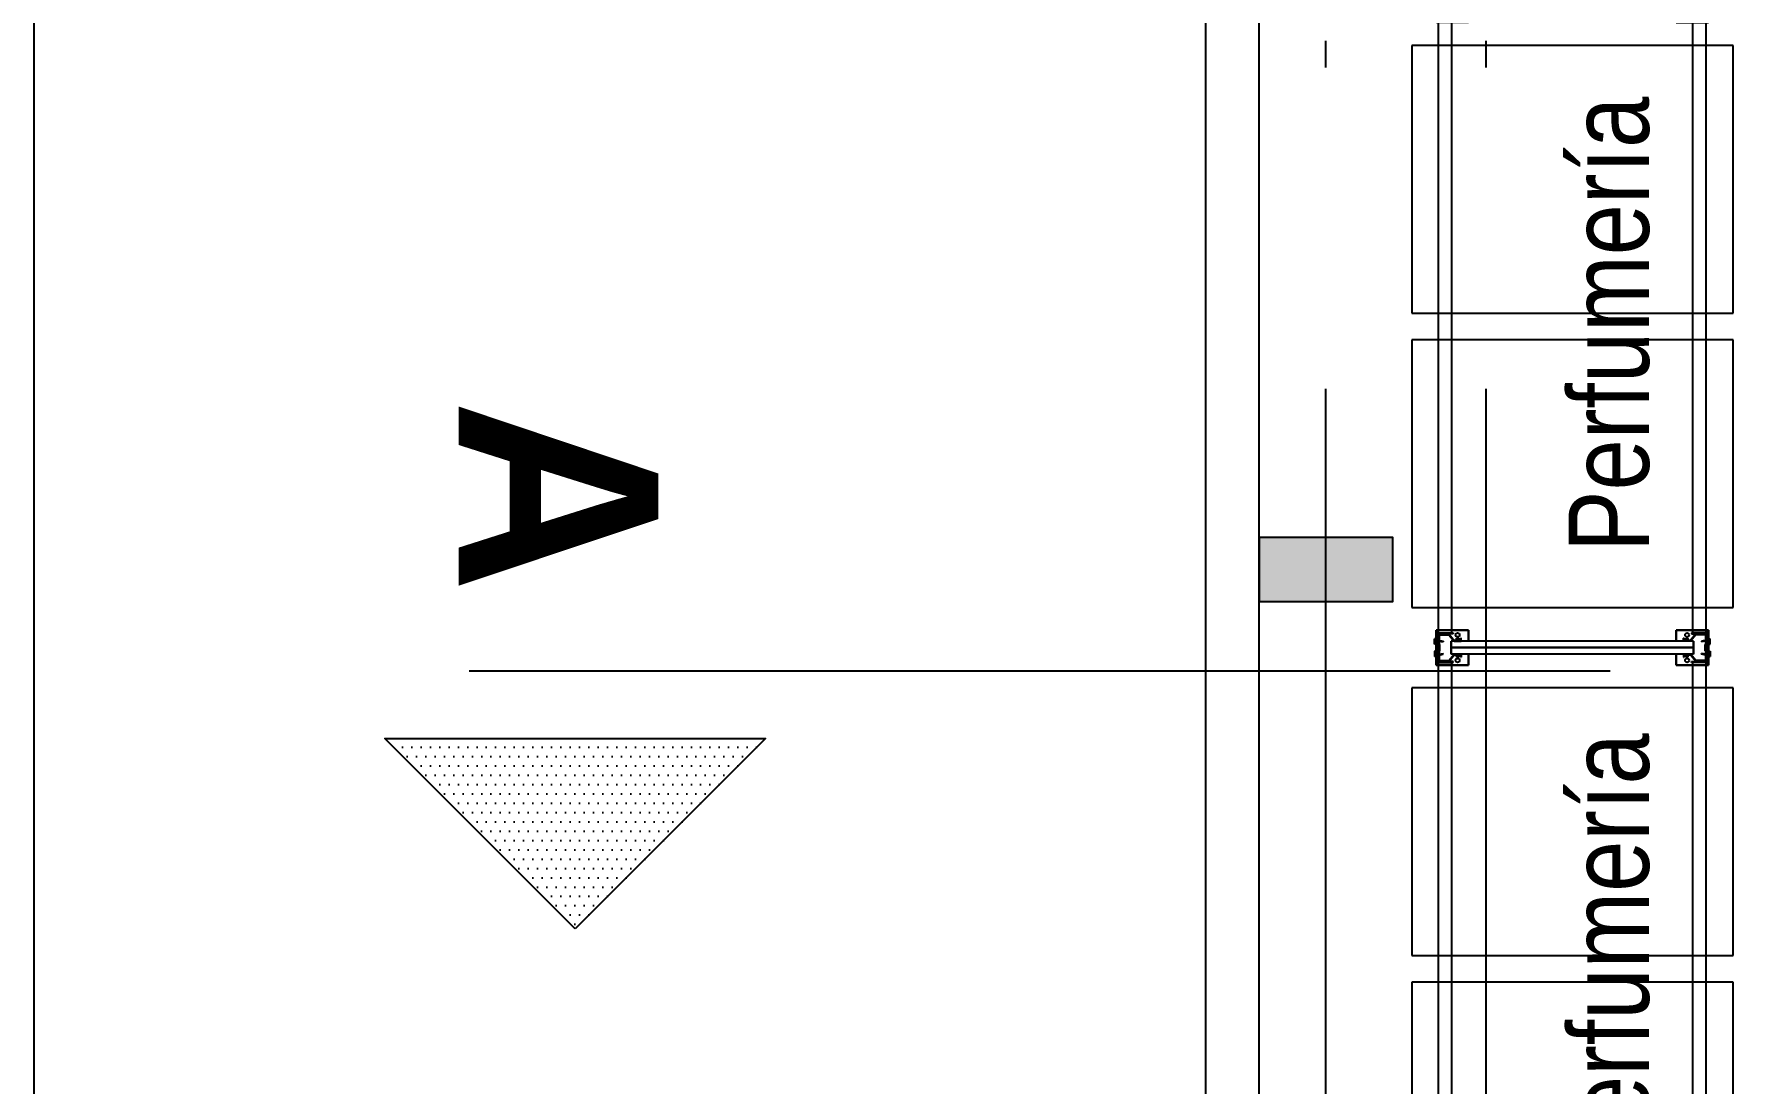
# Model space of a CAD drawing. Header units: metres. Extents: x 0 to 8715937, y -236336 to 216.
# Drawn here: x 105.22 to 111.57, y 80.29 to 84.21 of the extents above; entities that cross this region are included whole.
import ezdxf

# ---------------------------------------------------------------- set-up
doc = ezdxf.new("R2010")
doc.units = ezdxf.units.M
doc.header["$MEASUREMENT"] = 0
doc.header["$PDMODE"] = 3
doc.linetypes.add('ACAD_ISO10W100', pattern=[18, 12, -3, 0, -3])
for name, color, linetype in [('0-BLOCK-ARQUITECTURA', 7, 'Continuous'), ('0-BLOCK-EQUIPAMIENTO', 7, 'Continuous'), ('0-BLOCK-ESTRUCTURA', 7, 'Continuous'), ('1', 7, 'Continuous'), ('AAA BAST', 5, 'Continuous'), ('AAA COTAS', 7, 'Continuous'), ('AAA LARG', 1, 'Continuous'), ('AAA PALLETS', 7, 'Continuous'), ('AUX', 251, 'Continuous'), ('COLUMNAS', 210, 'Continuous'), ('COLUMNAS HATCH', 251, 'Continuous'), ('COTA', 7, 'Continuous'), ('COTAS INTERIORES', 2, 'Continuous'), ('EJES', 251, 'ACAD_ISO10W100'), ('MURO', 4, 'Continuous'), ('Techo', 253, 'Continuous'), ('TEXTO', 7, 'Continuous')]:
    doc.layers.add(name, color=color, linetype=linetype)
doc.styles.add('AR', font='arial.ttf')
doc.dimstyles.new('DIARCO-01', dxfattribs={"dimtxt": 0.45, "dimasz": 0.3, "dimexe": 0.1, "dimexo": 0.18, "dimgap": 0.12, "dimtad": 1, "dimzin": 0, "dimdsep": 46, "dimtxsty": 'AR', "dimblk": 'OBLIQUE', "dimcen": 0.09, "dimclrd": 52, "dimclre": 251, "dimclrt": 256, "dimadec": 0, "dimazin": 0, "dimtfac": 1, "dimtofl": 0, "dimtmove": 1, "dimatfit": 3, "dimldrblk": 'OBLIQUE', "dimfxl": 0.18, "dimtolj": 1, "dimtzin": 0, "dimarcsym": 1})

# ---------------------------------------------------------------- blocks, each defined once
blk = doc.blocks.new('_Oblique')
at = {"layer": '1', "color": 0, "lineweight": -2}
blk.add_line((-0.5, -0.5), (0.5, 0.5), dxfattribs=at)
blk = doc.blocks.new('*D223')
at = {"layer": 'COTAS INTERIORES', "color": 251, "lineweight": -2, "ltscale": 0.1, "transparency": 16777216}
for p, q in [((22.9001, 107.1293), (17.4048, 107.1293)), ((22.9001, 47.8293), (17.4048, 47.8293))]:
    blk.add_line(p, q, dxfattribs=at)
at = {"layer": 'COTAS INTERIORES', "color": 52, "lineweight": -2, "ltscale": 0.1, "transparency": 16777216}
blk.add_line((17.5048, 107.1293), (17.5048, 47.8293), dxfattribs=at)
at = {"layer": 'Defpoints', "color": 0, "ltscale": 0.1, "transparency": 16777216}
for p in [(23.0801, 107.1293), (17.5048, 47.8293), (23.0801, 47.8293)]:
    blk.add_point(p, dxfattribs=at)
at = {"layer": 'COTAS INTERIORES', "color": 52, "lineweight": -2, "ltscale": 0.1, "transparency": 16777216, "xscale": 0.3, "yscale": 0.3, "zscale": 0.3}
for p, rotation in [((17.5048, 107.1293), 90), ((17.5048, 47.8293), 270)]:
    blk.add_blockref('_Oblique', p, dxfattribs=dict(at, rotation=rotation))
at = {"layer": 'COTAS INTERIORES', "ltscale": 0.1, "transparency": 16777216, "insert": (17.1549, 77.4793), "char_height": 0.45, "attachment_point": 5, "rotation": 90, "style": 'AR'}
blk.add_mtext('\\A1;59.30', dxfattribs=at)
blk = doc.blocks.new('CCorte')
at = {"layer": 'AUX', "ltscale": 0.21}
h = blk.add_hatch(dxfattribs=at)
h.set_pattern_fill('DOTS', color=256, scale=0.037, style=0)
h.set_pattern_definition([(0, (-1.2, 0), (0.0293687, 0.0587375), [0, -0.0587375])])
h.paths.add_polyline_path([(1.2, 0), (0, 1.2), (-1.2, 0)])
at = {"layer": 'COTA', "ltscale": 0.49}
blk.add_lwpolyline([(0, 1.2), (-1.2, 0), (1.2, 0)], close=True, dxfattribs=at)
blk = doc.blocks.new('COLUMNA 0.24 x 0.50')
at = {"layer": 'COLUMNAS HATCH', "ltscale": 0.1}
blk.add_hatch(color=256, dxfattribs=at).paths.add_polyline_path([(0.5, 0), (0.5, -0.24), (0, -0.24), (0, 0)])
at = {"layer": 'COLUMNAS', "ltscale": 0.1}
blk.add_lwpolyline([(0.5, 0), (0.5, -0.24), (0, -0.24), (0, 0)], close=True, dxfattribs=at)
blk = doc.blocks.new('DPM-ESTRUCTURA')
at = {"layer": 'EJES', "ltscale": 0.4}
for p, q in [((22.33, 41.5801), (22.33, 112.3301)), ((22.9278, 41.5801), (22.9278, 112.3301))]:
    blk.add_line(p, q, dxfattribs=at)
at = {"layer": 'COLUMNAS', "xscale": -1}
blk.add_blockref('COLUMNA 0.24 x 0.50', (22.58, 82.3251), dxfattribs=at)
blk = doc.blocks.new('1A MODULO SIMPLE')
at = {"layer": 'AAA BAST'}
for points in [[(-2.1307, 1.015), (-2.1307, 1.017), (-2.1407, 1.017), (-2.1407, 1.04), (-2.1167, 1.06), (-2.1167, 1.1), (-2.1567, 1.1), (-2.1567, 1.098), (-2.1767, 1.098), (-2.1767, 1.1), (-2.2167, 1.1), (-2.2167, 1.06), (-2.1927, 1.04), (-2.1927, 1.017), (-2.2027, 1.017), (-2.2027, 1.015), (-2.1907, 1.015), (-2.1907, 1.0409), (-2.2147, 1.0609), (-2.2147, 1.098), (-2.1787, 1.098), (-2.1787, 1.096), (-2.1547, 1.096), (-2.1547, 1.098), (-2.1187, 1.098), (-2.1187, 1.0609), (-2.1427, 1.0409), (-2.1427, 1.015)], [(0.1973, 1.015), (0.1973, 1.017), (0.2073, 1.017), (0.2073, 1.04), (0.1833, 1.06), (0.1833, 1.1), (0.2233, 1.1), (0.2233, 1.098), (0.2433, 1.098), (0.2433, 1.1), (0.2833, 1.1), (0.2833, 1.06), (0.2593, 1.04), (0.2593, 1.017), (0.2693, 1.017), (0.2693, 1.015), (0.2573, 1.015), (0.2573, 1.0409), (0.2813, 1.0609), (0.2813, 1.098), (0.2453, 1.098), (0.2453, 1.096), (0.2213, 1.096), (0.2213, 1.098), (0.1853, 1.098), (0.1853, 1.0609), (0.2093, 1.0409), (0.2093, 1.015)], [(-2.1307, 0.185), (-2.1307, 0.183), (-2.1407, 0.183), (-2.1407, 0.16), (-2.1167, 0.14), (-2.1167, 0.1), (-2.1567, 0.1), (-2.1567, 0.102), (-2.1767, 0.102), (-2.1767, 0.1), (-2.2167, 0.1), (-2.2167, 0.14), (-2.1927, 0.16), (-2.1927, 0.183), (-2.2027, 0.183), (-2.2027, 0.185), (-2.1907, 0.185), (-2.1907, 0.1591), (-2.2147, 0.1391), (-2.2147, 0.102), (-2.1787, 0.102), (-2.1787, 0.104), (-2.1547, 0.104), (-2.1547, 0.102), (-2.1187, 0.102), (-2.1187, 0.1391), (-2.1427, 0.1591), (-2.1427, 0.185)], [(0.1973, 0.185), (0.1973, 0.183), (0.2073, 0.183), (0.2073, 0.16), (0.1833, 0.14), (0.1833, 0.1), (0.2233, 0.1), (0.2233, 0.102), (0.2433, 0.102), (0.2433, 0.1), (0.2833, 0.1), (0.2833, 0.14), (0.2593, 0.16), (0.2593, 0.183), (0.2693, 0.183), (0.2693, 0.185), (0.2573, 0.185), (0.2573, 0.1591), (0.2813, 0.1391), (0.2813, 0.102), (0.2453, 0.102), (0.2453, 0.104), (0.2213, 0.104), (0.2213, 0.102), (0.1853, 0.102), (0.1853, 0.1391), (0.2093, 0.1591), (0.2093, 0.185)]]:
    blk.add_hatch(color=251, dxfattribs=at).paths.add_polyline_path(points)
at = {"layer": 'AAA BAST', "color": 251}
for p, q in [((-2.2167, 1.1082), (-2.2317, 1.1082)), ((-2.2317, 1.1082), (-2.2317, 0.9882)), ((-2.2167, 1.1032), (-2.2317, 1.1032)), ((-2.1167, 1.1082), (-2.2167, 1.1082)), ((-2.2167, 1.1082), (-2.2167, 1.1032)), ((-2.2167, 1.1032), (-2.1167, 1.1032)), ((-2.1767, 1.1), (-2.2167, 1.1)), ((-2.2167, 1.1), (-2.2167, 1.06)), ((-2.2147, 1.098), (-2.2147, 1.0609)), ((-2.1787, 1.098), (-2.2147, 1.098)), ((-2.2067, 1.1), (-2.2067, 1.1032)), ((-2.2067, 1.1032), (-2.1737, 1.1032)), ((-2.1802, 1.1152), (-2.2002, 1.1152)), ((-2.2002, 1.1082), (-2.2002, 1.1152)), ((-2.1902, 1.1082), (-2.1902, 1.1152)), ((-2.1802, 1.1082), (-2.1802, 1.1152)), ((-2.1787, 1.098), (-2.1787, 1.096)), ((-2.1547, 1.096), (-2.1787, 1.096)), ((-2.1767, 1.1), (-2.1767, 1.098)), ((-2.1767, 1.1), (-2.1737, 1.1)), ((-2.1567, 1.098), (-2.1767, 1.098)), ((-2.1737, 1.1), (-2.1737, 1.1032)), ((-2.1597, 1.1), (-2.1597, 1.1032)), ((-2.1567, 1.1), (-2.1597, 1.1)), ((-2.1167, 1.1), (-2.1567, 1.1)), ((-2.1567, 1.1), (-2.1567, 1.098)), ((-2.1187, 1.098), (-2.1547, 1.098)), ((-2.1547, 1.098), (-2.1547, 1.096)), ((-2.1532, 1.1152), (-2.1332, 1.1152)), ((-2.1532, 1.1082), (-2.1532, 1.1152)), ((-2.1432, 1.1082), (-2.1432, 1.1152)), ((-2.1332, 1.1082), (-2.1332, 1.1152)), ((-2.1267, 1.1), (-2.1267, 1.1032)), ((-2.1187, 1.098), (-2.1187, 1.0609)), ((-2.1167, 1.1032), (-2.1167, 1.1082)), ((-2.1017, 1.1082), (-2.1167, 1.1082)), ((-2.1167, 1.1032), (-2.1017, 1.1032)), ((-2.1167, 1.1), (-2.1167, 1.06)), ((-2.1017, 0.9882), (-2.1017, 1.1082)), ((0.1683, 0.9882), (0.1683, 1.1082)), ((0.1683, 1.1082), (0.1833, 1.1082)), ((0.1833, 1.1032), (0.1683, 1.1032)), ((0.1833, 1.1032), (0.1833, 1.1082)), ((0.1833, 1.1082), (0.2833, 1.1082)), ((0.2833, 1.1032), (0.1833, 1.1032)), ((0.1833, 1.1), (0.2233, 1.1)), ((0.1833, 1.1), (0.1833, 1.06)), ((0.1853, 1.098), (0.1853, 1.0609)), ((0.1853, 1.098), (0.2213, 1.098)), ((0.1933, 1.1), (0.1933, 1.1032)), ((0.2198, 1.1152), (0.1998, 1.1152)), ((0.1998, 1.1082), (0.1998, 1.1152)), ((0.2098, 1.1082), (0.2098, 1.1152)), ((0.2198, 1.1082), (0.2198, 1.1152)), ((0.2213, 1.098), (0.2213, 1.096)), ((0.2213, 1.096), (0.2453, 1.096)), ((0.2233, 1.1), (0.2233, 1.098)), ((0.2233, 1.1), (0.2263, 1.1)), ((0.2233, 1.098), (0.2433, 1.098)), ((0.2263, 1.1), (0.2263, 1.1032)), ((0.2403, 1.1), (0.2403, 1.1032)), ((0.2733, 1.1032), (0.2403, 1.1032)), ((0.2433, 1.1), (0.2403, 1.1)), ((0.2433, 1.1), (0.2833, 1.1)), ((0.2433, 1.1), (0.2433, 1.098)), ((0.2453, 1.098), (0.2813, 1.098)), ((0.2453, 1.098), (0.2453, 1.096)), ((0.2468, 1.1152), (0.2668, 1.1152)), ((0.2468, 1.1082), (0.2468, 1.1152)), ((0.2568, 1.1082), (0.2568, 1.1152)), ((0.2668, 1.1082), (0.2668, 1.1152)), ((0.2733, 1.1), (0.2733, 1.1032)), ((0.2813, 1.098), (0.2813, 1.0609)), ((0.2833, 1.1082), (0.2833, 1.1032)), ((0.2833, 1.1082), (0.2983, 1.1082)), ((0.2833, 1.1032), (0.2983, 1.1032)), ((0.2833, 1.1), (0.2833, 1.06)), ((0.2983, 1.1082), (0.2983, 0.9882)), ((-2.2167, 1.06), (-2.1927, 1.04)), ((-2.2147, 1.0609), (-2.1907, 1.0409)), ((-2.1927, 1.017), (-2.2027, 1.017)), ((-2.2027, 1.017), (-2.2027, 1.015)), ((-2.1927, 1.036), (-2.1977, 1.036)), ((-2.1977, 1.021), (-2.1977, 1.036)), ((-2.1927, 1.0285), (-2.1977, 1.0285)), ((-2.1927, 1.021), (-2.1977, 1.021)), ((-2.1927, 1.04), (-2.1927, 1.017)), ((-2.1907, 1.053), (-2.1667, 1.053)), ((-2.1907, 0.147), (-2.1907, 1.053)), ((-2.1907, 1.0409), (-2.1907, 1.015)), ((-2.1667, 1.053), (-2.1427, 1.053)), ((-2.1667, 0.147), (-2.1667, 1.053)), ((-2.1187, 1.0609), (-2.1427, 1.0409)), ((-2.1427, 0.147), (-2.1427, 1.053)), ((-2.1427, 1.0409), (-2.1427, 1.015)), ((-2.1167, 1.06), (-2.1407, 1.04)), ((-2.1407, 1.04), (-2.1407, 1.017)), ((-2.1357, 1.036), (-2.1407, 1.036)), ((-2.1407, 1.021), (-2.1407, 1.036)), ((-2.1357, 1.0285), (-2.1407, 1.0285)), ((-2.1357, 1.021), (-2.1407, 1.021)), ((-2.1407, 1.017), (-2.1307, 1.017)), ((-2.1357, 1.021), (-2.1357, 1.036)), ((-2.1357, 1.0328), (-2.1307, 1.0328)), ((-2.1357, 1.0243), (-2.1307, 1.0243)), ((-2.1307, 1.0243), (-2.1307, 1.0328)), ((-2.1307, 1.015), (-2.1307, 1.017)), ((0.1833, 1.06), (0.2073, 1.04)), ((0.1853, 1.0609), (0.2093, 1.0409)), ((0.2023, 1.0328), (0.1973, 1.0328)), ((0.1973, 1.0243), (0.1973, 1.0328)), ((0.2023, 1.0243), (0.1973, 1.0243)), ((0.2073, 1.017), (0.1973, 1.017)), ((0.1973, 1.015), (0.1973, 1.017)), ((0.2023, 1.036), (0.2073, 1.036)), ((0.2023, 1.021), (0.2023, 1.036)), ((0.2023, 1.0285), (0.2073, 1.0285)), ((0.2023, 1.021), (0.2073, 1.021)), ((0.2073, 1.04), (0.2073, 1.017)), ((0.2073, 1.021), (0.2073, 1.036)), ((0.2333, 1.053), (0.2093, 1.053)), ((0.2093, 0.147), (0.2093, 1.053)), ((0.2093, 1.0409), (0.2093, 1.015)), ((0.2573, 1.053), (0.2333, 1.053)), ((0.2333, 0.147), (0.2333, 1.053)), ((0.2813, 1.0609), (0.2573, 1.0409)), ((0.2573, 0.147), (0.2573, 1.053)), ((0.2573, 1.0409), (0.2573, 1.015)), ((0.2833, 1.06), (0.2593, 1.04)), ((0.2593, 1.04), (0.2593, 1.017)), ((0.2593, 1.036), (0.2643, 1.036)), ((0.2593, 1.0285), (0.2643, 1.0285)), ((0.2593, 1.021), (0.2643, 1.021)), ((0.2593, 1.017), (0.2693, 1.017)), ((0.2643, 1.021), (0.2643, 1.036)), ((0.2693, 1.017), (0.2693, 1.015)), ((-2.2317, 0.9882), (-2.1907, 0.9882)), ((-2.1907, 1.015), (-2.2027, 1.015)), ((-2.1427, 1.015), (-2.1307, 1.015)), ((-2.1427, 0.9882), (-2.1017, 0.9882)), ((0.2093, 0.9882), (0.1683, 0.9882)), ((0.2093, 1.015), (0.1973, 1.015)), ((0.2573, 1.015), (0.2693, 1.015)), ((0.2983, 0.9882), (0.2573, 0.9882)), ((-2.2317, 0.0918), (-2.2317, 0.2118)), ((-2.2317, 0.2118), (-2.1907, 0.2118)), ((-2.1427, 0.2118), (-2.1017, 0.2118)), ((-2.1017, 0.2118), (-2.1017, 0.0918)), ((0.2093, 0.2118), (0.1683, 0.2118)), ((0.1683, 0.2118), (0.1683, 0.0918)), ((0.2983, 0.2118), (0.2573, 0.2118)), ((0.2983, 0.0918), (0.2983, 0.2118)), ((-2.2167, 0.14), (-2.1927, 0.16)), ((-2.2167, 0.1), (-2.2167, 0.14)), ((-2.2147, 0.1391), (-2.1907, 0.1591)), ((-2.2147, 0.102), (-2.2147, 0.1391)), ((-2.1907, 0.185), (-2.2027, 0.185)), ((-2.2027, 0.183), (-2.2027, 0.185)), ((-2.1927, 0.183), (-2.2027, 0.183)), ((-2.1927, 0.1801), (-2.1977, 0.1801)), ((-2.1977, 0.1651), (-2.1977, 0.1801)), ((-2.1927, 0.1726), (-2.1977, 0.1726)), ((-2.1927, 0.1651), (-2.1977, 0.1651)), ((-2.1927, 0.16), (-2.1927, 0.183)), ((-2.1907, 0.1591), (-2.1907, 0.185)), ((-2.1907, 0.147), (-2.1667, 0.147)), ((-2.1667, 0.147), (-2.1427, 0.147)), ((-2.1427, 0.1591), (-2.1427, 0.185)), ((-2.1427, 0.185), (-2.1307, 0.185)), ((-2.1187, 0.1391), (-2.1427, 0.1591)), ((-2.1407, 0.16), (-2.1407, 0.183)), ((-2.1407, 0.183), (-2.1307, 0.183)), ((-2.1357, 0.1801), (-2.1407, 0.1801)), ((-2.1407, 0.1651), (-2.1407, 0.1801)), ((-2.1357, 0.1726), (-2.1407, 0.1726)), ((-2.1357, 0.1651), (-2.1407, 0.1651)), ((-2.1167, 0.14), (-2.1407, 0.16)), ((-2.1357, 0.1651), (-2.1357, 0.1801)), ((-2.1357, 0.1768), (-2.1307, 0.1768)), ((-2.1357, 0.1683), (-2.1307, 0.1683)), ((-2.1307, 0.185), (-2.1307, 0.183)), ((-2.1307, 0.1683), (-2.1307, 0.1768)), ((-2.1187, 0.102), (-2.1187, 0.1391)), ((-2.1167, 0.1), (-2.1167, 0.14)), ((0.1833, 0.14), (0.2073, 0.16)), ((0.1833, 0.1), (0.1833, 0.14)), ((0.1853, 0.1391), (0.2093, 0.1591)), ((0.1853, 0.102), (0.1853, 0.1391)), ((0.2093, 0.185), (0.1973, 0.185)), ((0.1973, 0.185), (0.1973, 0.183)), ((0.2073, 0.183), (0.1973, 0.183)), ((0.2023, 0.1768), (0.1973, 0.1768)), ((0.1973, 0.1683), (0.1973, 0.1768)), ((0.2023, 0.1683), (0.1973, 0.1683)), ((0.2023, 0.1801), (0.2073, 0.1801)), ((0.2023, 0.1651), (0.2023, 0.1801)), ((0.2023, 0.1726), (0.2073, 0.1726)), ((0.2023, 0.1651), (0.2073, 0.1651)), ((0.2073, 0.16), (0.2073, 0.183)), ((0.2073, 0.1651), (0.2073, 0.1801)), ((0.2093, 0.1591), (0.2093, 0.185)), ((0.2333, 0.147), (0.2093, 0.147)), ((0.2573, 0.147), (0.2333, 0.147)), ((0.2573, 0.1591), (0.2573, 0.185)), ((0.2573, 0.185), (0.2693, 0.185)), ((0.2813, 0.1391), (0.2573, 0.1591)), ((0.2593, 0.16), (0.2593, 0.183)), ((0.2593, 0.183), (0.2693, 0.183)), ((0.2593, 0.1801), (0.2643, 0.1801)), ((0.2593, 0.1726), (0.2643, 0.1726)), ((0.2593, 0.1651), (0.2643, 0.1651)), ((0.2833, 0.14), (0.2593, 0.16)), ((0.2643, 0.1651), (0.2643, 0.1801)), ((0.2693, 0.183), (0.2693, 0.185)), ((0.2813, 0.102), (0.2813, 0.1391)), ((0.2833, 0.1), (0.2833, 0.14)), ((-2.2167, 0.0968), (-2.2317, 0.0968)), ((-2.2167, 0.0918), (-2.2317, 0.0918)), ((-2.1767, 0.1), (-2.2167, 0.1)), ((-2.2167, 0.0968), (-2.1167, 0.0968)), ((-2.2167, 0.0918), (-2.2167, 0.0968)), ((-2.1167, 0.0918), (-2.2167, 0.0918)), ((-2.1787, 0.102), (-2.2147, 0.102)), ((-2.2067, 0.1), (-2.2067, 0.0968)), ((-2.2067, 0.0968), (-2.1737, 0.0968)), ((-2.2002, 0.0918), (-2.2002, 0.0848)), ((-2.1802, 0.0848), (-2.2002, 0.0848)), ((-2.1902, 0.0918), (-2.1902, 0.0848)), ((-2.1802, 0.0918), (-2.1802, 0.0848)), ((-2.1787, 0.102), (-2.1787, 0.104)), ((-2.1547, 0.104), (-2.1787, 0.104)), ((-2.1567, 0.102), (-2.1767, 0.102)), ((-2.1767, 0.1), (-2.1767, 0.102)), ((-2.1767, 0.1), (-2.1737, 0.1)), ((-2.1737, 0.1), (-2.1737, 0.0968)), ((-2.1597, 0.1), (-2.1597, 0.0968)), ((-2.1567, 0.1), (-2.1597, 0.1)), ((-2.1567, 0.1), (-2.1567, 0.102)), ((-2.1167, 0.1), (-2.1567, 0.1)), ((-2.1547, 0.102), (-2.1547, 0.104)), ((-2.1187, 0.102), (-2.1547, 0.102)), ((-2.1532, 0.0918), (-2.1532, 0.0848)), ((-2.1532, 0.0848), (-2.1332, 0.0848)), ((-2.1432, 0.0918), (-2.1432, 0.0848)), ((-2.1332, 0.0918), (-2.1332, 0.0848)), ((-2.1267, 0.1), (-2.1267, 0.0968)), ((-2.1167, 0.0968), (-2.1167, 0.0918)), ((-2.1167, 0.0968), (-2.1017, 0.0968)), ((-2.1017, 0.0918), (-2.1167, 0.0918)), ((0.1833, 0.0968), (0.1683, 0.0968)), ((0.1683, 0.0918), (0.1833, 0.0918)), ((0.1833, 0.1), (0.2233, 0.1)), ((0.2833, 0.0968), (0.1833, 0.0968)), ((0.1833, 0.0968), (0.1833, 0.0918)), ((0.1833, 0.0918), (0.2833, 0.0918)), ((0.1853, 0.102), (0.2213, 0.102)), ((0.1933, 0.1), (0.1933, 0.0968)), ((0.1998, 0.0918), (0.1998, 0.0848)), ((0.2198, 0.0848), (0.1998, 0.0848)), ((0.2098, 0.0918), (0.2098, 0.0848)), ((0.2198, 0.0918), (0.2198, 0.0848)), ((0.2213, 0.102), (0.2213, 0.104)), ((0.2213, 0.104), (0.2453, 0.104)), ((0.2233, 0.102), (0.2433, 0.102)), ((0.2233, 0.1), (0.2233, 0.102)), ((0.2233, 0.1), (0.2263, 0.1)), ((0.2263, 0.1), (0.2263, 0.0968)), ((0.2403, 0.1), (0.2403, 0.0968)), ((0.2433, 0.1), (0.2403, 0.1)), ((0.2733, 0.0968), (0.2403, 0.0968)), ((0.2433, 0.1), (0.2433, 0.102)), ((0.2433, 0.1), (0.2833, 0.1)), ((0.2453, 0.102), (0.2453, 0.104)), ((0.2453, 0.102), (0.2813, 0.102)), ((0.2468, 0.0918), (0.2468, 0.0848)), ((0.2468, 0.0848), (0.2668, 0.0848)), ((0.2568, 0.0918), (0.2568, 0.0848)), ((0.2668, 0.0918), (0.2668, 0.0848)), ((0.2733, 0.1), (0.2733, 0.0968)), ((0.2833, 0.0918), (0.2833, 0.0968)), ((0.2833, 0.0968), (0.2983, 0.0968)), ((0.2833, 0.0918), (0.2983, 0.0918))]:
    blk.add_line(p, q, dxfattribs=at)
for centre in [(-2.2141, 1.0285), (-2.1192, 1.0285), (0.1859, 1.0285), (0.2808, 1.0285), (-2.2141, 0.1715), (-2.1192, 0.1715), (0.1859, 0.1715), (0.2808, 0.1715)]:
    blk.add_circle(centre, 0.0075, dxfattribs=at)
at = {"layer": 'AAA LARG', "color": 251}
for p, q in [((-2.1407, 1.105), (-2.1454, 1.0829)), ((-2.1422, 1.0822), (-2.1454, 1.0829)), ((-2.1381, 1.1018), (-2.1422, 1.0822)), ((-2.1407, 1.105), (-2.1117, 1.105)), ((-2.1149, 1.1018), (-2.1381, 1.1018)), ((-2.1149, 1.045), (-2.1149, 1.1018)), ((-2.1117, 1.105), (-2.1117, 1.045)), ((-2.1117, 1.1), (0.1783, 1.1)), ((0.2073, 1.105), (0.1783, 1.105)), ((0.1783, 1.105), (0.1783, 1.045)), ((0.1815, 1.045), (0.1815, 1.1018)), ((0.1815, 1.1018), (0.2047, 1.1018)), ((0.2047, 1.1018), (0.2089, 1.0822)), ((0.2073, 1.105), (0.212, 1.0829)), ((0.2089, 1.0822), (0.212, 1.0829)), ((-2.1117, 1.045), (-2.1149, 1.045)), ((-2.1117, 1.05), (0.1783, 1.05)), ((0.1783, 1.045), (0.1815, 1.045)), ((-2.1117, 0.155), (-2.1149, 0.155)), ((-2.1149, 0.155), (-2.1149, 0.0982)), ((-2.1117, 0.095), (-2.1117, 0.155)), ((-2.1117, 0.15), (0.1783, 0.15)), ((0.1783, 0.095), (0.1783, 0.155)), ((0.1783, 0.155), (0.1815, 0.155)), ((0.1815, 0.155), (0.1815, 0.0982)), ((-2.1422, 0.1178), (-2.1454, 0.1171)), ((-2.1407, 0.095), (-2.1454, 0.1171)), ((-2.1381, 0.0982), (-2.1422, 0.1178)), ((-2.1407, 0.095), (-2.1117, 0.095)), ((-2.1149, 0.0982), (-2.1381, 0.0982)), ((-2.1117, 0.1), (0.1783, 0.1)), ((0.2073, 0.095), (0.1783, 0.095)), ((0.1815, 0.0982), (0.2047, 0.0982)), ((0.2047, 0.0982), (0.2089, 0.1178)), ((0.2073, 0.095), (0.212, 0.1171)), ((0.2089, 0.1178), (0.212, 0.1171))]:
    blk.add_line(p, q, dxfattribs=at)
at = {"layer": 'AAA PALLETS', "color": 251, "ltscale": 0.21}
for p, q in [((-1.0167, 1.2), (-2.0167, 1.2)), ((-2.0167, 1.2), (-2.0167, 0)), ((-1.0167, 0), (-1.0167, 1.2)), ((0.0833, 1.2), (-0.9167, 1.2)), ((-0.9167, 1.2), (-0.9167, 0)), ((0.0833, 0), (0.0833, 1.2)), ((-2.0167, 0), (-1.0167, 0)), ((-0.9167, 0), (0.0833, 0))]:
    blk.add_line(p, q, dxfattribs=at)
blk = doc.blocks.new('DPM-EQUIPAMIENTO')
at = {"layer": 'AAA COTAS', "ltscale": 0.21, "rotation": 90}
for p in [(23.8501, 84.0797), (23.8501, 81.6797)]:
    blk.add_blockref('1A MODULO SIMPLE', p, dxfattribs=at)
blk = doc.blocks.new('DPM-ARQUITECTURA')
at = {"layer": 'MURO', "ltscale": 0.1}
for p, q in [((21.8801, 103.2229), (21.8801, 50.4111)), ((22.0801, 50.4111), (22.0801, 92.9343))]:
    blk.add_line(p, q, dxfattribs=at)
at = {"layer": 'Techo'}
blk.add_line((19.1295, 81.826), (23.3908, 81.826), dxfattribs=at)
at = {"layer": 'Techo', "xscale": -0.5925000000000011, "yscale": 0.5925000000000011, "zscale": 0.5925000000000011, "rotation": 180}
blk.add_blockref('CCorte', (19.5262, 81.5742), dxfattribs=at)
at = {"layer": 'TEXTO', "insert": (19.8371, 82.118), "char_height": 0.74655, "width": 0.731368, "attachment_point": 3, "rotation": 270, "style": 'AR'}
blk.add_mtext('{\\fCentury Gothic|b1|i0|c0|p34;A}', dxfattribs=at)
at = {"layer": 'COTAS INTERIORES', "ltscale": 0.1}
dim = blk.add_linear_dim(base=(17.5048, 47.8293), p1=(23.0801, 107.1293), p2=(23.0801, 47.8293), angle=90, dimstyle='DIARCO-01', dxfattribs=at)
dim.commit()
dim.dimension.update_dxf_attribs({"geometry": '*D223', "text_midpoint": (17.1549, 77.4793)})

msp = doc.modelspace()

# ---------------------------------------------------------------- hatches: boundary and pattern name
at = {"layer": 'AAA BAST'}
for points in [[(110.5551, 81.8771), (110.5531, 81.8771), (110.5531, 81.8871), (110.5301, 81.8871), (110.5101, 81.8631), (110.4701, 81.8631), (110.4701, 81.9031), (110.4721, 81.9031), (110.4721, 81.9231), (110.4701, 81.9231), (110.4701, 81.9631), (110.5101, 81.9631), (110.5301, 81.9391), (110.5531, 81.9391), (110.5531, 81.9491), (110.5551, 81.9491), (110.5551, 81.9371), (110.5292, 81.9371), (110.5092, 81.9611), (110.4721, 81.9611), (110.4721, 81.9251), (110.4741, 81.9251), (110.4741, 81.9011), (110.4721, 81.9011), (110.4721, 81.8651), (110.5092, 81.8651), (110.5292, 81.8891), (110.5551, 81.8891)], [(110.5551, 81.9491), (110.5531, 81.9491), (110.5531, 81.9391), (110.5301, 81.9391), (110.5101, 81.9631), (110.4701, 81.9631), (110.4701, 81.9231), (110.4721, 81.9231), (110.4721, 81.9031), (110.4701, 81.9031), (110.4701, 81.8631), (110.5101, 81.8631), (110.5301, 81.8871), (110.5531, 81.8871), (110.5531, 81.8771), (110.5551, 81.8771), (110.5551, 81.8891), (110.5292, 81.8891), (110.5092, 81.8651), (110.4721, 81.8651), (110.4721, 81.9011), (110.4741, 81.9011), (110.4741, 81.9251), (110.4721, 81.9251), (110.4721, 81.9611), (110.5092, 81.9611), (110.5292, 81.9371), (110.5551, 81.9371)], [(111.3851, 81.8771), (111.3871, 81.8771), (111.3871, 81.8871), (111.4101, 81.8871), (111.4301, 81.8631), (111.4701, 81.8631), (111.4701, 81.9031), (111.4681, 81.9031), (111.4681, 81.9231), (111.4701, 81.9231), (111.4701, 81.9631), (111.4301, 81.9631), (111.4101, 81.9391), (111.3871, 81.9391), (111.3871, 81.9491), (111.3851, 81.9491), (111.3851, 81.9371), (111.411, 81.9371), (111.431, 81.9611), (111.4681, 81.9611), (111.4681, 81.9251), (111.4661, 81.9251), (111.4661, 81.9011), (111.4681, 81.9011), (111.4681, 81.8651), (111.431, 81.8651), (111.411, 81.8891), (111.3851, 81.8891)], [(111.3851, 81.9491), (111.3871, 81.9491), (111.3871, 81.9391), (111.4101, 81.9391), (111.4301, 81.9631), (111.4701, 81.9631), (111.4701, 81.9231), (111.4681, 81.9231), (111.4681, 81.9031), (111.4701, 81.9031), (111.4701, 81.8631), (111.4301, 81.8631), (111.4101, 81.8871), (111.3871, 81.8871), (111.3871, 81.8771), (111.3851, 81.8771), (111.3851, 81.8891), (111.411, 81.8891), (111.431, 81.8651), (111.4681, 81.8651), (111.4681, 81.9011), (111.4661, 81.9011), (111.4661, 81.9251), (111.4681, 81.9251), (111.4681, 81.9611), (111.431, 81.9611), (111.411, 81.9371), (111.3851, 81.9371)]]:
    msp.add_hatch(color=251, dxfattribs=at).paths.add_polyline_path(points)

# ---------------------------------------------------------------- linework, layer by layer
at = {"layer": 'AAA BAST', "color": 251}
for p, q in [((110.4549, 81.9266), (110.4549, 81.9466)), ((110.4619, 81.9466), (110.4549, 81.9466)), ((110.4549, 81.9266), (110.4549, 81.9466)), ((110.4619, 81.9466), (110.4549, 81.9466)), ((110.4619, 81.9366), (110.4549, 81.9366)), ((110.4619, 81.9366), (110.4549, 81.9366)), ((110.4619, 81.9266), (110.4549, 81.9266)), ((110.4619, 81.9266), (110.4549, 81.9266)), ((110.4619, 81.9631), (110.4619, 81.9781)), ((110.4619, 81.9781), (110.5819, 81.9781)), ((110.5819, 81.9781), (110.4619, 81.9781)), ((110.4619, 81.9781), (110.4619, 81.9631)), ((110.4619, 81.8631), (110.4619, 81.9631)), ((110.4619, 81.9631), (110.4669, 81.9631)), ((110.4669, 81.9631), (110.4619, 81.9631)), ((110.4619, 81.9631), (110.4619, 81.8631)), ((110.4669, 81.9631), (110.4669, 81.9781)), ((110.4669, 81.9631), (110.4669, 81.9781)), ((110.4669, 81.9631), (110.4669, 81.8631)), ((110.4669, 81.8631), (110.4669, 81.9631)), ((110.4701, 81.9531), (110.4669, 81.9531)), ((110.4669, 81.9531), (110.4669, 81.9201)), ((110.4701, 81.9531), (110.4669, 81.9531)), ((110.4701, 81.9201), (110.4669, 81.9201)), ((110.4701, 81.9201), (110.4669, 81.9201)), ((110.4701, 81.9231), (110.4701, 81.9631)), ((110.4701, 81.9631), (110.5101, 81.9631)), ((110.4701, 81.9631), (110.4701, 81.9231)), ((110.4701, 81.9631), (110.5101, 81.9631)), ((110.4701, 81.9231), (110.4721, 81.9231)), ((110.4701, 81.9231), (110.4701, 81.9201)), ((110.4701, 81.9231), (110.4721, 81.9231)), ((110.4701, 81.9231), (110.4701, 81.9201)), ((110.4721, 81.9611), (110.5092, 81.9611)), ((110.4721, 81.9251), (110.4721, 81.9611)), ((110.4721, 81.9611), (110.5092, 81.9611)), ((110.4721, 81.9611), (110.4721, 81.9251)), ((110.4721, 81.9251), (110.4741, 81.9251)), ((110.4721, 81.9251), (110.4741, 81.9251)), ((110.4721, 81.9031), (110.4721, 81.9231)), ((110.4721, 81.9231), (110.4721, 81.9031)), ((110.4741, 81.9011), (110.4741, 81.9251)), ((110.4741, 81.9251), (110.4741, 81.9011)), ((110.5092, 81.9611), (110.5292, 81.9371)), ((110.5092, 81.9611), (110.5292, 81.9371)), ((110.5101, 81.9631), (110.5301, 81.9391)), ((110.5101, 81.9631), (110.5301, 81.9391)), ((110.5171, 81.9371), (110.5171, 81.9131)), ((111.4231, 81.9371), (110.5171, 81.9371)), ((110.5171, 81.9131), (110.5171, 81.9371)), ((111.4231, 81.9371), (110.5171, 81.9371)), ((110.5292, 81.9371), (110.5551, 81.9371)), ((110.5292, 81.9371), (110.5551, 81.9371)), ((110.5301, 81.9391), (110.5531, 81.9391)), ((110.5301, 81.9391), (110.5531, 81.9391)), ((110.5341, 81.9391), (110.5341, 81.9441)), ((110.5491, 81.9441), (110.5341, 81.9441)), ((110.5341, 81.9441), (110.5341, 81.9391)), ((110.5491, 81.9441), (110.5341, 81.9441)), ((110.5491, 81.9391), (110.5341, 81.9391)), ((110.5374, 81.9441), (110.5374, 81.9491)), ((110.5459, 81.9491), (110.5374, 81.9491)), ((110.5416, 81.9391), (110.5416, 81.9441)), ((110.5416, 81.9441), (110.5416, 81.9391)), ((110.5459, 81.9441), (110.5459, 81.9491)), ((110.5491, 81.9391), (110.5491, 81.9441)), ((110.5491, 81.9441), (110.5491, 81.9391)), ((110.5531, 81.9391), (110.5531, 81.9491)), ((110.5531, 81.9491), (110.5551, 81.9491)), ((110.5531, 81.9391), (110.5531, 81.9491)), ((110.5551, 81.9491), (110.5531, 81.9491)), ((110.5551, 81.9371), (110.5551, 81.9491)), ((110.5551, 81.9371), (110.5551, 81.9491)), ((110.5819, 81.9781), (110.5819, 81.9371)), ((110.5819, 81.9371), (110.5819, 81.9781)), ((111.4783, 81.9781), (111.3583, 81.9781)), ((111.3583, 81.9781), (111.3583, 81.9371)), ((111.3583, 81.9371), (111.3583, 81.9781)), ((111.3583, 81.9781), (111.4783, 81.9781)), ((111.3851, 81.9371), (111.3851, 81.9491)), ((111.3871, 81.9491), (111.3851, 81.9491)), ((111.3851, 81.9371), (111.3851, 81.9491)), ((111.3851, 81.9491), (111.3871, 81.9491)), ((111.411, 81.9371), (111.3851, 81.9371)), ((111.411, 81.9371), (111.3851, 81.9371)), ((111.3871, 81.9391), (111.3871, 81.9491)), ((111.3871, 81.9391), (111.3871, 81.9491)), ((111.4101, 81.9391), (111.3871, 81.9391)), ((111.4101, 81.9391), (111.3871, 81.9391)), ((111.39, 81.9391), (111.39, 81.9441)), ((111.405, 81.9441), (111.39, 81.9441)), ((111.39, 81.9441), (111.39, 81.9391)), ((111.405, 81.9441), (111.39, 81.9441)), ((111.405, 81.9391), (111.39, 81.9391)), ((111.3933, 81.9441), (111.3933, 81.9491)), ((111.4018, 81.9491), (111.3933, 81.9491)), ((111.3975, 81.9391), (111.3975, 81.9441)), ((111.3975, 81.9441), (111.3975, 81.9391)), ((111.4018, 81.9441), (111.4018, 81.9491)), ((111.405, 81.9391), (111.405, 81.9441)), ((111.405, 81.9441), (111.405, 81.9391)), ((111.4301, 81.9631), (111.4101, 81.9391)), ((111.4301, 81.9631), (111.4101, 81.9391)), ((111.431, 81.9611), (111.411, 81.9371)), ((111.431, 81.9611), (111.411, 81.9371)), ((111.4231, 81.9371), (111.4231, 81.9131)), ((111.4231, 81.9131), (111.4231, 81.9371)), ((111.4701, 81.9631), (111.4301, 81.9631)), ((111.4701, 81.9631), (111.4301, 81.9631)), ((111.4681, 81.9611), (111.431, 81.9611)), ((111.4681, 81.9611), (111.431, 81.9611)), ((111.4681, 81.9251), (111.4661, 81.9251)), ((111.4661, 81.9011), (111.4661, 81.9251)), ((111.4681, 81.9251), (111.4661, 81.9251)), ((111.4661, 81.9251), (111.4661, 81.9011)), ((111.4681, 81.9251), (111.4681, 81.9611)), ((111.4681, 81.9611), (111.4681, 81.9251)), ((111.4681, 81.9031), (111.4681, 81.9231)), ((111.4701, 81.9231), (111.4681, 81.9231)), ((111.4681, 81.9231), (111.4681, 81.9031)), ((111.4701, 81.9231), (111.4681, 81.9231)), ((111.4701, 81.9231), (111.4701, 81.9631)), ((111.4701, 81.9631), (111.4701, 81.9231)), ((111.4701, 81.9531), (111.4733, 81.9531)), ((111.4701, 81.9531), (111.4733, 81.9531)), ((111.4701, 81.9231), (111.4701, 81.9201)), ((111.4701, 81.9231), (111.4701, 81.9201)), ((111.4701, 81.9201), (111.4733, 81.9201)), ((111.4701, 81.9201), (111.4733, 81.9201)), ((111.4733, 81.9631), (111.4733, 81.9781)), ((111.4733, 81.9631), (111.4733, 81.9781)), ((111.4733, 81.9631), (111.4733, 81.8631)), ((111.4783, 81.9631), (111.4733, 81.9631)), ((111.4733, 81.8631), (111.4733, 81.9631)), ((111.4733, 81.9631), (111.4783, 81.9631)), ((111.4733, 81.9531), (111.4733, 81.9201)), ((111.4783, 81.9631), (111.4783, 81.9781)), ((111.4783, 81.9781), (111.4783, 81.9631)), ((111.4783, 81.8631), (111.4783, 81.9631)), ((111.4783, 81.9631), (111.4783, 81.8631)), ((111.4783, 81.9466), (111.4853, 81.9466)), ((111.4783, 81.9466), (111.4853, 81.9466)), ((111.4783, 81.9366), (111.4853, 81.9366)), ((111.4783, 81.9366), (111.4853, 81.9366)), ((111.4783, 81.9266), (111.4853, 81.9266)), ((111.4783, 81.9266), (111.4853, 81.9266)), ((111.4853, 81.9266), (111.4853, 81.9466)), ((111.4853, 81.9266), (111.4853, 81.9466)), ((110.4549, 81.8996), (110.4549, 81.8796)), ((110.4619, 81.8996), (110.4549, 81.8996)), ((110.4549, 81.8996), (110.4549, 81.8796)), ((110.4619, 81.8996), (110.4549, 81.8996)), ((110.4619, 81.8896), (110.4549, 81.8896)), ((110.4619, 81.8896), (110.4549, 81.8896)), ((110.4619, 81.8796), (110.4549, 81.8796)), ((110.4619, 81.8796), (110.4549, 81.8796)), ((110.4669, 81.8631), (110.4619, 81.8631)), ((110.4619, 81.8481), (110.4619, 81.8631)), ((110.4619, 81.8631), (110.4669, 81.8631)), ((110.4619, 81.8631), (110.4619, 81.8481)), ((110.4701, 81.9061), (110.4669, 81.9061)), ((110.4701, 81.9061), (110.4669, 81.9061)), ((110.4669, 81.8731), (110.4669, 81.9061)), ((110.4701, 81.8731), (110.4669, 81.8731)), ((110.4701, 81.8731), (110.4669, 81.8731)), ((110.4669, 81.8631), (110.4669, 81.8481)), ((110.4669, 81.8631), (110.4669, 81.8481)), ((110.4701, 81.9031), (110.4701, 81.9061)), ((110.4701, 81.9031), (110.4701, 81.9061)), ((110.4701, 81.8631), (110.4701, 81.9031)), ((110.4701, 81.9031), (110.4721, 81.9031)), ((110.4701, 81.9031), (110.4701, 81.8631)), ((110.4701, 81.9031), (110.4721, 81.9031)), ((110.4701, 81.8631), (110.5101, 81.8631)), ((110.4701, 81.8631), (110.5101, 81.8631)), ((110.4721, 81.8651), (110.4721, 81.9011)), ((110.4721, 81.9011), (110.4741, 81.9011)), ((110.4721, 81.9011), (110.4721, 81.8651)), ((110.4721, 81.9011), (110.4741, 81.9011)), ((110.4721, 81.8651), (110.5092, 81.8651)), ((110.4721, 81.8651), (110.5092, 81.8651)), ((110.5092, 81.8651), (110.5292, 81.8891)), ((110.5092, 81.8651), (110.5292, 81.8891)), ((110.5101, 81.8631), (110.5301, 81.8871)), ((110.5101, 81.8631), (110.5301, 81.8871)), ((110.5171, 81.9131), (110.5171, 81.8891)), ((111.4231, 81.9131), (110.5171, 81.9131)), ((110.5171, 81.8891), (110.5171, 81.9131)), ((111.4231, 81.9131), (110.5171, 81.9131)), ((111.4231, 81.8891), (110.5171, 81.8891)), ((111.4231, 81.8891), (110.5171, 81.8891)), ((110.5292, 81.8891), (110.5551, 81.8891)), ((110.5292, 81.8891), (110.5551, 81.8891)), ((110.5301, 81.8871), (110.5531, 81.8871)), ((110.5301, 81.8871), (110.5531, 81.8871)), ((110.5341, 81.8821), (110.5341, 81.8871)), ((110.5491, 81.8871), (110.5341, 81.8871)), ((110.5341, 81.8871), (110.5341, 81.8821)), ((110.5491, 81.8821), (110.5341, 81.8821)), ((110.5491, 81.8821), (110.5341, 81.8821)), ((110.5374, 81.8821), (110.5374, 81.8771)), ((110.5459, 81.8771), (110.5374, 81.8771)), ((110.5416, 81.8821), (110.5416, 81.8871)), ((110.5416, 81.8871), (110.5416, 81.8821)), ((110.5459, 81.8821), (110.5459, 81.8771)), ((110.5491, 81.8821), (110.5491, 81.8871)), ((110.5491, 81.8871), (110.5491, 81.8821)), ((110.5531, 81.8871), (110.5531, 81.8771)), ((110.5531, 81.8871), (110.5531, 81.8771)), ((110.5551, 81.8771), (110.5531, 81.8771)), ((110.5531, 81.8771), (110.5551, 81.8771)), ((110.5551, 81.8891), (110.5551, 81.8771)), ((110.5551, 81.8891), (110.5551, 81.8771)), ((110.5819, 81.8891), (110.5819, 81.8481)), ((110.5819, 81.8481), (110.5819, 81.8891)), ((111.3583, 81.8891), (111.3583, 81.8481)), ((111.3583, 81.8481), (111.3583, 81.8891)), ((111.411, 81.8891), (111.3851, 81.8891)), ((111.3851, 81.8891), (111.3851, 81.8771)), ((111.411, 81.8891), (111.3851, 81.8891)), ((111.3851, 81.8891), (111.3851, 81.8771)), ((111.3851, 81.8771), (111.3871, 81.8771)), ((111.3871, 81.8771), (111.3851, 81.8771)), ((111.4101, 81.8871), (111.3871, 81.8871)), ((111.3871, 81.8871), (111.3871, 81.8771)), ((111.4101, 81.8871), (111.3871, 81.8871)), ((111.3871, 81.8871), (111.3871, 81.8771)), ((111.39, 81.8821), (111.39, 81.8871)), ((111.405, 81.8871), (111.39, 81.8871)), ((111.39, 81.8871), (111.39, 81.8821)), ((111.405, 81.8821), (111.39, 81.8821)), ((111.405, 81.8821), (111.39, 81.8821)), ((111.3933, 81.8821), (111.3933, 81.8771)), ((111.4018, 81.8771), (111.3933, 81.8771)), ((111.3975, 81.8821), (111.3975, 81.8871)), ((111.3975, 81.8871), (111.3975, 81.8821)), ((111.4018, 81.8821), (111.4018, 81.8771)), ((111.405, 81.8821), (111.405, 81.8871)), ((111.405, 81.8871), (111.405, 81.8821)), ((111.4301, 81.8631), (111.4101, 81.8871)), ((111.4301, 81.8631), (111.4101, 81.8871)), ((111.431, 81.8651), (111.411, 81.8891)), ((111.431, 81.8651), (111.411, 81.8891)), ((111.4231, 81.9131), (111.4231, 81.8891)), ((111.4231, 81.8891), (111.4231, 81.9131)), ((111.4701, 81.8631), (111.4301, 81.8631)), ((111.4701, 81.8631), (111.4301, 81.8631)), ((111.4681, 81.8651), (111.431, 81.8651)), ((111.4681, 81.8651), (111.431, 81.8651)), ((111.4681, 81.9011), (111.4661, 81.9011)), ((111.4681, 81.9011), (111.4661, 81.9011)), ((111.4701, 81.9031), (111.4681, 81.9031)), ((111.4701, 81.9031), (111.4681, 81.9031)), ((111.4681, 81.8651), (111.4681, 81.9011)), ((111.4681, 81.9011), (111.4681, 81.8651)), ((111.4701, 81.9061), (111.4733, 81.9061)), ((111.4701, 81.9031), (111.4701, 81.9061)), ((111.4701, 81.9061), (111.4733, 81.9061)), ((111.4701, 81.9031), (111.4701, 81.9061)), ((111.4701, 81.8631), (111.4701, 81.9031)), ((111.4701, 81.9031), (111.4701, 81.8631)), ((111.4701, 81.8731), (111.4733, 81.8731)), ((111.4701, 81.8731), (111.4733, 81.8731)), ((111.4733, 81.8731), (111.4733, 81.9061)), ((111.4733, 81.8631), (111.4783, 81.8631)), ((111.4733, 81.8631), (111.4733, 81.8481)), ((111.4783, 81.8631), (111.4733, 81.8631)), ((111.4733, 81.8631), (111.4733, 81.8481)), ((111.4783, 81.8996), (111.4853, 81.8996)), ((111.4783, 81.8996), (111.4853, 81.8996)), ((111.4783, 81.8896), (111.4853, 81.8896)), ((111.4783, 81.8896), (111.4853, 81.8896)), ((111.4783, 81.8796), (111.4853, 81.8796)), ((111.4783, 81.8796), (111.4853, 81.8796)), ((111.4783, 81.8481), (111.4783, 81.8631)), ((111.4783, 81.8631), (111.4783, 81.8481)), ((111.4853, 81.8996), (111.4853, 81.8796)), ((111.4853, 81.8996), (111.4853, 81.8796)), ((110.5819, 81.8481), (110.4619, 81.8481)), ((110.4619, 81.8481), (110.5819, 81.8481)), ((111.3583, 81.8481), (111.4783, 81.8481)), ((111.4783, 81.8481), (111.3583, 81.8481))]:
    msp.add_line(p, q, dxfattribs=at)
for centre in [(110.5416, 81.9605), (110.5416, 81.9605), (111.3986, 81.9605), (111.3986, 81.9605), (110.5416, 81.8656), (110.5416, 81.8656), (111.3986, 81.8656), (111.3986, 81.8656)]:
    msp.add_circle(centre, 0.0075, dxfattribs=at)
at = {"layer": 'AAA LARG', "color": 251}
for p, q in [((110.4701, 81.9681), (110.4701, 84.2581)), ((110.5201, 81.9681), (110.5201, 84.2581)), ((111.4201, 81.9681), (111.4201, 84.2581)), ((111.4701, 81.9681), (111.4701, 84.2581)), ((110.4651, 81.9391), (110.4651, 81.9681)), ((110.4651, 81.9681), (110.5251, 81.9681)), ((110.4651, 81.9391), (110.4872, 81.9344)), ((110.5251, 81.9649), (110.4683, 81.9649)), ((110.4683, 81.9649), (110.4683, 81.9417)), ((110.4683, 81.9417), (110.4879, 81.9375)), ((110.4879, 81.9375), (110.4872, 81.9344)), ((110.5251, 81.9681), (110.5251, 81.9649)), ((111.4751, 81.9681), (111.4151, 81.9681)), ((111.4151, 81.9681), (111.4151, 81.9649)), ((111.4151, 81.9649), (111.4719, 81.9649)), ((111.4719, 81.9417), (111.4523, 81.9375)), ((111.4523, 81.9375), (111.453, 81.9344)), ((111.4751, 81.9391), (111.453, 81.9344)), ((111.4719, 81.9649), (111.4719, 81.9417)), ((111.4751, 81.9391), (111.4751, 81.9681)), ((110.4651, 81.8871), (110.4872, 81.8918)), ((110.4651, 81.8871), (110.4651, 81.8581)), ((110.4651, 81.8581), (110.5251, 81.8581)), ((110.4683, 81.8845), (110.4879, 81.8886)), ((110.4683, 81.8613), (110.4683, 81.8845)), ((110.5251, 81.8613), (110.4683, 81.8613)), ((110.4701, 79.5681), (110.4701, 81.8581)), ((110.4879, 81.8886), (110.4872, 81.8918)), ((110.5201, 79.5681), (110.5201, 81.8581)), ((110.5251, 81.8581), (110.5251, 81.8613)), ((111.4151, 81.8581), (111.4151, 81.8613)), ((111.4151, 81.8613), (111.4719, 81.8613)), ((111.4751, 81.8581), (111.4151, 81.8581)), ((111.4201, 79.5681), (111.4201, 81.8581)), ((111.4523, 81.8886), (111.453, 81.8918)), ((111.4719, 81.8845), (111.4523, 81.8886)), ((111.4751, 81.8871), (111.453, 81.8918)), ((111.4701, 79.5681), (111.4701, 81.8581)), ((111.4719, 81.8613), (111.4719, 81.8845)), ((111.4751, 81.8871), (111.4751, 81.8581))]:
    msp.add_line(p, q, dxfattribs=at)
at = {"layer": 'AAA PALLETS', "color": 251, "ltscale": 0.21}
for p, q in [((110.3701, 84.1631), (110.3701, 83.1631)), ((111.5701, 84.1631), (110.3701, 84.1631)), ((111.5701, 83.1631), (111.5701, 84.1631)), ((110.3701, 83.1631), (111.5701, 83.1631)), ((110.3701, 83.0631), (110.3701, 82.0631)), ((111.5701, 83.0631), (110.3701, 83.0631)), ((111.5701, 82.0631), (111.5701, 83.0631)), ((110.3701, 82.0631), (111.5701, 82.0631)), ((110.3701, 81.7631), (110.3701, 80.7631)), ((111.5701, 81.7631), (110.3701, 81.7631)), ((111.5701, 80.7631), (111.5701, 81.7631)), ((110.3701, 80.7631), (111.5701, 80.7631)), ((110.3701, 80.6631), (110.3701, 79.6631)), ((111.5701, 80.6631), (110.3701, 80.6631)), ((111.5701, 79.6631), (111.5701, 80.6631))]:
    msp.add_line(p, q, dxfattribs=at)

# ---------------------------------------------------------------- block references
at = {"layer": '0-BLOCK-ARQUITECTURA'}
msp.add_blockref('DPM-ARQUITECTURA', (87.72, 0), dxfattribs=at)
at = {"layer": '0-BLOCK-EQUIPAMIENTO'}
msp.add_blockref('DPM-EQUIPAMIENTO', (87.72, 0), dxfattribs=at)
at = {"layer": '0-BLOCK-ESTRUCTURA', "ltscale": 0.1}
msp.add_blockref('DPM-ESTRUCTURA', (87.72, 0), dxfattribs=at)

# ---------------------------------------------------------------- texts
at = {"layer": 'TEXTO', "ltscale": 0.1, "char_height": 0.300033, "attachment_point": 1, "rotation": 90, "style": 'AR'}
for insert in [(110.9558, 82.2713), (110.9558, 79.8933)]:
    msp.add_mtext_dynamic_manual_height_columns('{\\fArial Narrow|b0|i0|c0|p34;Perfumería}', width=4.08123, gutter_width=12.5, heights=[0], dxfattribs=dict(at, insert=insert))

doc.saveas('drawing.dxf')
